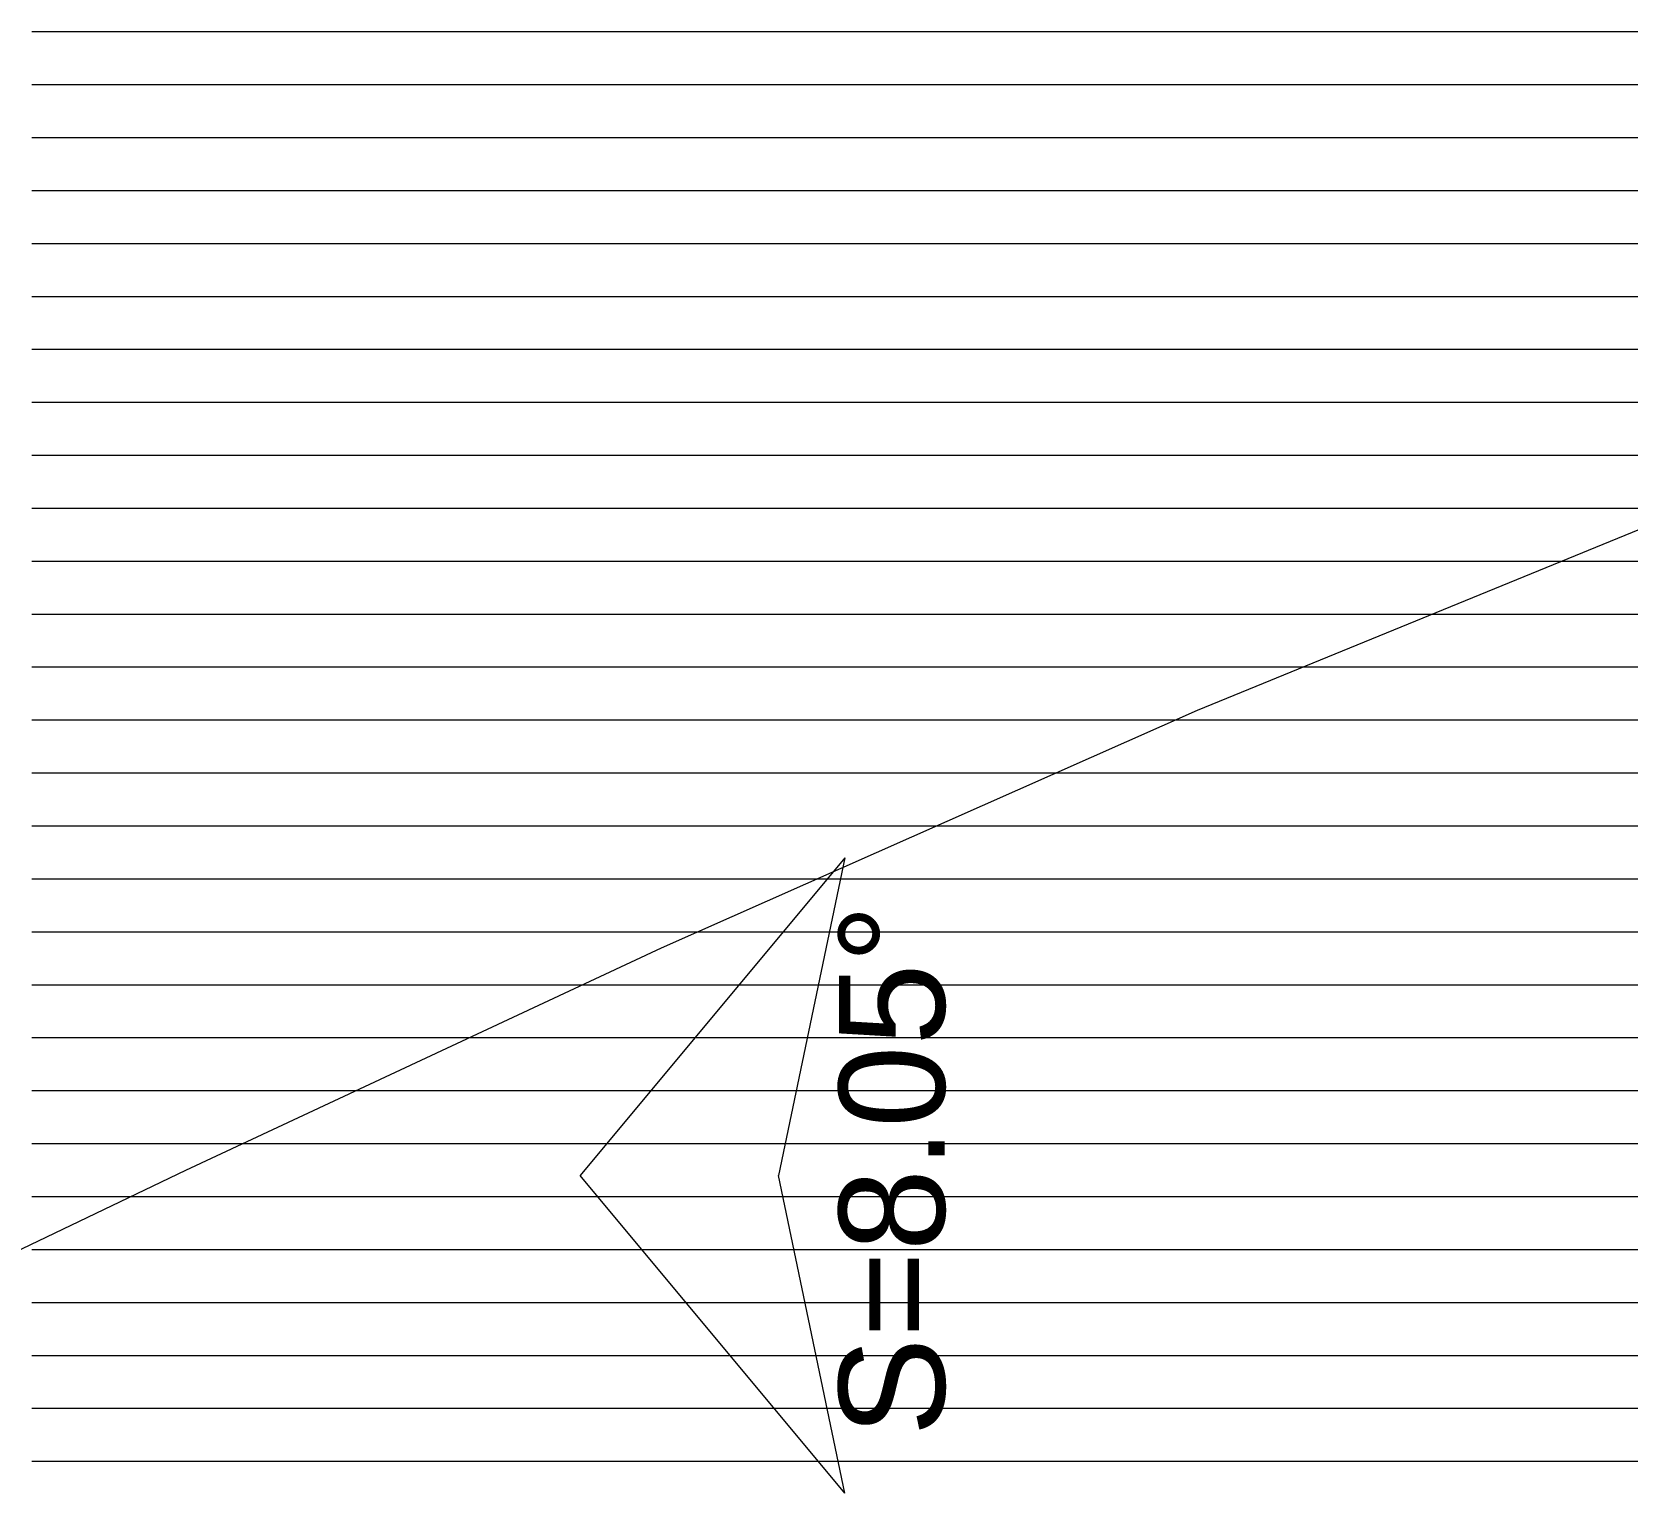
# Model space of a CAD drawing. Header units: metres. Extents: x 48 to 635, y -15 to 39.
# Drawn here: x 59.584 to 62.597, y 11.096 to 13.855 of the extents above; entities that cross this region are included whole.
import ezdxf

# ---------------------------------------------------------------- set-up
doc = ezdxf.new("R2010")
doc.units = ezdxf.units.M
doc.header["$MEASUREMENT"] = 0
doc.layers.add('Interior - Furniture', color=7, linetype='Continuous')
doc.layers.add('Shell - Roof', color=7, linetype='Continuous')
doc.styles.add('GENERATED_STYLE_1', font='')
doc.styles.get('GENERATED_STYLE_1').set_extended_font_data('Arial')

# ---------------------------------------------------------------- blocks, each defined once
blk = doc.blocks.new('*X19')
at = {"layer": 'Shell - Roof', "color": 23, "linetype": 'Continuous', "lineweight": 13, "true_color": 0xbf8080}
for p, q in [((59.8301, 13.8551), (59.5839, 13.8551)), ((59.8301, 13.8551), (59.5839, 13.8551)), ((60.0763, 13.8551), (59.8301, 13.8551)), ((60.0763, 13.8551), (59.8301, 13.8551)), ((60.3225, 13.8551), (60.0763, 13.8551)), ((60.3225, 13.8551), (60.0763, 13.8551)), ((60.5687, 13.8551), (60.3225, 13.8551)), ((60.5687, 13.8551), (60.3225, 13.8551)), ((60.8149, 13.8551), (60.5687, 13.8551)), ((60.8149, 13.8551), (60.5687, 13.8551)), ((61.0611, 13.8551), (60.8149, 13.8551)), ((61.0611, 13.8551), (60.8149, 13.8551)), ((61.3073, 13.8551), (61.0611, 13.8551)), ((61.3073, 13.8551), (61.0611, 13.8551)), ((61.5535, 13.8551), (61.3073, 13.8551)), ((61.5535, 13.8551), (61.3073, 13.8551)), ((61.7997, 13.8551), (61.5535, 13.8551)), ((61.7997, 13.8551), (61.5535, 13.8551)), ((62.0459, 13.8551), (61.7997, 13.8551)), ((62.0459, 13.8551), (61.7997, 13.8551)), ((62.2921, 13.8551), (62.0459, 13.8551)), ((62.2921, 13.8551), (62.0459, 13.8551)), ((62.5382, 13.8551), (62.2921, 13.8551)), ((62.5382, 13.8551), (62.2921, 13.8551)), ((62.7844, 13.8551), (62.5382, 13.8551)), ((62.7844, 13.8551), (62.5382, 13.8551)), ((59.8301, 13.7551), (59.5839, 13.7551)), ((59.8301, 13.7551), (59.5839, 13.7551)), ((60.0763, 13.7551), (59.8301, 13.7551)), ((60.0763, 13.7551), (59.8301, 13.7551)), ((60.3225, 13.7551), (60.0763, 13.7551)), ((60.3225, 13.7551), (60.0763, 13.7551)), ((60.5687, 13.7551), (60.3225, 13.7551)), ((60.5687, 13.7551), (60.3225, 13.7551)), ((60.8149, 13.7551), (60.5687, 13.7551)), ((60.8149, 13.7551), (60.5687, 13.7551)), ((61.0611, 13.7551), (60.8149, 13.7551)), ((61.0611, 13.7551), (60.8149, 13.7551)), ((61.3073, 13.7551), (61.0611, 13.7551)), ((61.3073, 13.7551), (61.0611, 13.7551)), ((61.5535, 13.7551), (61.3073, 13.7551)), ((61.5535, 13.7551), (61.3073, 13.7551)), ((61.7997, 13.7551), (61.5535, 13.7551)), ((61.7997, 13.7551), (61.5535, 13.7551)), ((62.0459, 13.7551), (61.7997, 13.7551)), ((62.0459, 13.7551), (61.7997, 13.7551)), ((62.2921, 13.7551), (62.0459, 13.7551)), ((62.2921, 13.7551), (62.0459, 13.7551)), ((62.5382, 13.7551), (62.2921, 13.7551)), ((62.5382, 13.7551), (62.2921, 13.7551)), ((62.7844, 13.7551), (62.5382, 13.7551)), ((62.7844, 13.7551), (62.5382, 13.7551)), ((59.8301, 13.6551), (59.5839, 13.6551)), ((59.8301, 13.6551), (59.5839, 13.6551)), ((60.0763, 13.6551), (59.8301, 13.6551)), ((60.0763, 13.6551), (59.8301, 13.6551)), ((60.3225, 13.6551), (60.0763, 13.6551)), ((60.3225, 13.6551), (60.0763, 13.6551)), ((60.5687, 13.6551), (60.3225, 13.6551)), ((60.5687, 13.6551), (60.3225, 13.6551)), ((60.8149, 13.6551), (60.5687, 13.6551)), ((60.8149, 13.6551), (60.5687, 13.6551)), ((61.0611, 13.6551), (60.8149, 13.6551)), ((61.0611, 13.6551), (60.8149, 13.6551)), ((61.3073, 13.6551), (61.0611, 13.6551)), ((61.3073, 13.6551), (61.0611, 13.6551)), ((61.5535, 13.6551), (61.3073, 13.6551)), ((61.5535, 13.6551), (61.3073, 13.6551)), ((61.7997, 13.6551), (61.5535, 13.6551)), ((61.7997, 13.6551), (61.5535, 13.6551)), ((62.0459, 13.6551), (61.7997, 13.6551)), ((62.0459, 13.6551), (61.7997, 13.6551)), ((62.2921, 13.6551), (62.0459, 13.6551)), ((62.2921, 13.6551), (62.0459, 13.6551)), ((62.5382, 13.6551), (62.2921, 13.6551)), ((62.5382, 13.6551), (62.2921, 13.6551)), ((62.7844, 13.6551), (62.5382, 13.6551)), ((62.7844, 13.6551), (62.5382, 13.6551)), ((59.8301, 13.5551), (59.5839, 13.5551)), ((59.8301, 13.5551), (59.5839, 13.5551)), ((60.0763, 13.5551), (59.8301, 13.5551)), ((60.0763, 13.5551), (59.8301, 13.5551)), ((60.3225, 13.5551), (60.0763, 13.5551)), ((60.3225, 13.5551), (60.0763, 13.5551)), ((60.5687, 13.5551), (60.3225, 13.5551)), ((60.5687, 13.5551), (60.3225, 13.5551)), ((60.8149, 13.5551), (60.5687, 13.5551)), ((60.8149, 13.5551), (60.5687, 13.5551)), ((61.0611, 13.5551), (60.8149, 13.5551)), ((61.0611, 13.5551), (60.8149, 13.5551)), ((61.3073, 13.5551), (61.0611, 13.5551)), ((61.3073, 13.5551), (61.0611, 13.5551)), ((61.5535, 13.5551), (61.3073, 13.5551)), ((61.5535, 13.5551), (61.3073, 13.5551)), ((61.7997, 13.5551), (61.5535, 13.5551)), ((61.7997, 13.5551), (61.5535, 13.5551)), ((62.0459, 13.5551), (61.7997, 13.5551)), ((62.0459, 13.5551), (61.7997, 13.5551)), ((62.2921, 13.5551), (62.0459, 13.5551)), ((62.2921, 13.5551), (62.0459, 13.5551)), ((62.5382, 13.5551), (62.2921, 13.5551)), ((62.5382, 13.5551), (62.2921, 13.5551)), ((62.7844, 13.5551), (62.5382, 13.5551)), ((62.7844, 13.5551), (62.5382, 13.5551)), ((59.8301, 13.4551), (59.5839, 13.4551)), ((59.8301, 13.4551), (59.5839, 13.4551)), ((60.0763, 13.4551), (59.8301, 13.4551)), ((60.0763, 13.4551), (59.8301, 13.4551)), ((60.3225, 13.4551), (60.0763, 13.4551)), ((60.3225, 13.4551), (60.0763, 13.4551)), ((60.5687, 13.4551), (60.3225, 13.4551)), ((60.5687, 13.4551), (60.3225, 13.4551)), ((60.8149, 13.4551), (60.5687, 13.4551)), ((60.8149, 13.4551), (60.5687, 13.4551)), ((61.0611, 13.4551), (60.8149, 13.4551)), ((61.0611, 13.4551), (60.8149, 13.4551)), ((61.3073, 13.4551), (61.0611, 13.4551)), ((61.3073, 13.4551), (61.0611, 13.4551)), ((61.5535, 13.4551), (61.3073, 13.4551)), ((61.5535, 13.4551), (61.3073, 13.4551)), ((61.7997, 13.4551), (61.5535, 13.4551)), ((61.7997, 13.4551), (61.5535, 13.4551)), ((62.0459, 13.4551), (61.7997, 13.4551)), ((62.0459, 13.4551), (61.7997, 13.4551)), ((62.2921, 13.4551), (62.0459, 13.4551)), ((62.2921, 13.4551), (62.0459, 13.4551)), ((62.5382, 13.4551), (62.2921, 13.4551)), ((62.5382, 13.4551), (62.2921, 13.4551)), ((62.7844, 13.4551), (62.5382, 13.4551)), ((62.7844, 13.4551), (62.5382, 13.4551)), ((59.8301, 13.3551), (59.5839, 13.3551)), ((59.8301, 13.3551), (59.5839, 13.3551)), ((60.0763, 13.3551), (59.8301, 13.3551)), ((60.0763, 13.3551), (59.8301, 13.3551)), ((60.3225, 13.3551), (60.0763, 13.3551)), ((60.3225, 13.3551), (60.0763, 13.3551)), ((60.5687, 13.3551), (60.3225, 13.3551)), ((60.5687, 13.3551), (60.3225, 13.3551)), ((60.8149, 13.3551), (60.5687, 13.3551)), ((60.8149, 13.3551), (60.5687, 13.3551)), ((61.0611, 13.3551), (60.8149, 13.3551)), ((61.0611, 13.3551), (60.8149, 13.3551)), ((61.3073, 13.3551), (61.0611, 13.3551)), ((61.3073, 13.3551), (61.0611, 13.3551)), ((61.5535, 13.3551), (61.3073, 13.3551)), ((61.5535, 13.3551), (61.3073, 13.3551)), ((61.7997, 13.3551), (61.5535, 13.3551)), ((61.7997, 13.3551), (61.5535, 13.3551)), ((62.0459, 13.3551), (61.7997, 13.3551)), ((62.0459, 13.3551), (61.7997, 13.3551)), ((62.2921, 13.3551), (62.0459, 13.3551)), ((62.2921, 13.3551), (62.0459, 13.3551)), ((62.5382, 13.3551), (62.2921, 13.3551)), ((62.5382, 13.3551), (62.2921, 13.3551)), ((62.7844, 13.3551), (62.5382, 13.3551)), ((62.7844, 13.3551), (62.5382, 13.3551)), ((59.8301, 13.2551), (59.5839, 13.2551)), ((59.8301, 13.2551), (59.5839, 13.2551)), ((60.0763, 13.2551), (59.8301, 13.2551)), ((60.0763, 13.2551), (59.8301, 13.2551)), ((60.3225, 13.2551), (60.0763, 13.2551)), ((60.3225, 13.2551), (60.0763, 13.2551)), ((60.5687, 13.2551), (60.3225, 13.2551)), ((60.5687, 13.2551), (60.3225, 13.2551)), ((60.8149, 13.2551), (60.5687, 13.2551)), ((60.8149, 13.2551), (60.5687, 13.2551)), ((61.0611, 13.2551), (60.8149, 13.2551)), ((61.0611, 13.2551), (60.8149, 13.2551)), ((61.3073, 13.2551), (61.0611, 13.2551)), ((61.3073, 13.2551), (61.0611, 13.2551)), ((61.5535, 13.2551), (61.3073, 13.2551)), ((61.5535, 13.2551), (61.3073, 13.2551)), ((61.7997, 13.2551), (61.5535, 13.2551)), ((61.7997, 13.2551), (61.5535, 13.2551)), ((62.0459, 13.2551), (61.7997, 13.2551)), ((62.0459, 13.2551), (61.7997, 13.2551)), ((62.2921, 13.2551), (62.0459, 13.2551)), ((62.2921, 13.2551), (62.0459, 13.2551)), ((62.5382, 13.2551), (62.2921, 13.2551)), ((62.5382, 13.2551), (62.2921, 13.2551)), ((62.7844, 13.2551), (62.5382, 13.2551)), ((62.7844, 13.2551), (62.5382, 13.2551)), ((59.8301, 13.1551), (59.5839, 13.1551)), ((59.8301, 13.1551), (59.5839, 13.1551)), ((60.0763, 13.1551), (59.8301, 13.1551)), ((60.0763, 13.1551), (59.8301, 13.1551)), ((60.3225, 13.1551), (60.0763, 13.1551)), ((60.3225, 13.1551), (60.0763, 13.1551)), ((60.5687, 13.1551), (60.3225, 13.1551)), ((60.5687, 13.1551), (60.3225, 13.1551)), ((60.8149, 13.1551), (60.5687, 13.1551)), ((60.8149, 13.1551), (60.5687, 13.1551)), ((61.0611, 13.1551), (60.8149, 13.1551)), ((61.0611, 13.1551), (60.8149, 13.1551)), ((61.3073, 13.1551), (61.0611, 13.1551)), ((61.3073, 13.1551), (61.0611, 13.1551)), ((61.5535, 13.1551), (61.3073, 13.1551)), ((61.5535, 13.1551), (61.3073, 13.1551)), ((61.7997, 13.1551), (61.5535, 13.1551)), ((61.7997, 13.1551), (61.5535, 13.1551)), ((62.0459, 13.1551), (61.7997, 13.1551)), ((62.0459, 13.1551), (61.7997, 13.1551)), ((62.2921, 13.1551), (62.0459, 13.1551)), ((62.2921, 13.1551), (62.0459, 13.1551)), ((62.5382, 13.1551), (62.2921, 13.1551)), ((62.5382, 13.1551), (62.2921, 13.1551)), ((62.7844, 13.1551), (62.5382, 13.1551)), ((62.7844, 13.1551), (62.5382, 13.1551)), ((59.8301, 13.0551), (59.5839, 13.0551)), ((59.8301, 13.0551), (59.5839, 13.0551)), ((60.0763, 13.0551), (59.8301, 13.0551)), ((60.0763, 13.0551), (59.8301, 13.0551)), ((60.3225, 13.0551), (60.0763, 13.0551)), ((60.3225, 13.0551), (60.0763, 13.0551)), ((60.5687, 13.0551), (60.3225, 13.0551)), ((60.5687, 13.0551), (60.3225, 13.0551)), ((60.8149, 13.0551), (60.5687, 13.0551)), ((60.8149, 13.0551), (60.5687, 13.0551)), ((61.0611, 13.0551), (60.8149, 13.0551)), ((61.0611, 13.0551), (60.8149, 13.0551)), ((61.3073, 13.0551), (61.0611, 13.0551)), ((61.3073, 13.0551), (61.0611, 13.0551)), ((61.5535, 13.0551), (61.3073, 13.0551)), ((61.5535, 13.0551), (61.3073, 13.0551)), ((61.7997, 13.0551), (61.5535, 13.0551)), ((61.7997, 13.0551), (61.5535, 13.0551)), ((62.0459, 13.0551), (61.7997, 13.0551)), ((62.0459, 13.0551), (61.7997, 13.0551)), ((62.2921, 13.0551), (62.0459, 13.0551)), ((62.2921, 13.0551), (62.0459, 13.0551)), ((62.5382, 13.0551), (62.2921, 13.0551)), ((62.5382, 13.0551), (62.2921, 13.0551)), ((62.7844, 13.0551), (62.5382, 13.0551)), ((62.7844, 13.0551), (62.5382, 13.0551)), ((59.8301, 12.9551), (59.5839, 12.9551)), ((59.8301, 12.9551), (59.5839, 12.9551)), ((60.0763, 12.9551), (59.8301, 12.9551)), ((60.0763, 12.9551), (59.8301, 12.9551)), ((60.3225, 12.9551), (60.0763, 12.9551)), ((60.3225, 12.9551), (60.0763, 12.9551)), ((60.5687, 12.9551), (60.3225, 12.9551)), ((60.5687, 12.9551), (60.3225, 12.9551)), ((60.8149, 12.9551), (60.5687, 12.9551)), ((60.8149, 12.9551), (60.5687, 12.9551)), ((61.0611, 12.9551), (60.8149, 12.9551)), ((61.0611, 12.9551), (60.8149, 12.9551)), ((61.3073, 12.9551), (61.0611, 12.9551)), ((61.3073, 12.9551), (61.0611, 12.9551)), ((61.5535, 12.9551), (61.3073, 12.9551)), ((61.5535, 12.9551), (61.3073, 12.9551)), ((61.7997, 12.9551), (61.5535, 12.9551)), ((61.7997, 12.9551), (61.5535, 12.9551)), ((62.0459, 12.9551), (61.7997, 12.9551)), ((62.0459, 12.9551), (61.7997, 12.9551)), ((62.2921, 12.9551), (62.0459, 12.9551)), ((62.2921, 12.9551), (62.0459, 12.9551)), ((62.5382, 12.9551), (62.2921, 12.9551)), ((62.5382, 12.9551), (62.2921, 12.9551)), ((62.7844, 12.9551), (62.5382, 12.9551)), ((62.7844, 12.9551), (62.5382, 12.9551)), ((59.8301, 12.8551), (59.5839, 12.8551)), ((59.8301, 12.8551), (59.5839, 12.8551)), ((60.0763, 12.8551), (59.8301, 12.8551)), ((60.0763, 12.8551), (59.8301, 12.8551)), ((60.3225, 12.8551), (60.0763, 12.8551)), ((60.3225, 12.8551), (60.0763, 12.8551)), ((60.5687, 12.8551), (60.3225, 12.8551)), ((60.5687, 12.8551), (60.3225, 12.8551)), ((60.8149, 12.8551), (60.5687, 12.8551)), ((60.8149, 12.8551), (60.5687, 12.8551)), ((61.0611, 12.8551), (60.8149, 12.8551)), ((61.0611, 12.8551), (60.8149, 12.8551)), ((61.3073, 12.8551), (61.0611, 12.8551)), ((61.3073, 12.8551), (61.0611, 12.8551)), ((61.5535, 12.8551), (61.3073, 12.8551)), ((61.5535, 12.8551), (61.3073, 12.8551)), ((61.7997, 12.8551), (61.5535, 12.8551)), ((61.7997, 12.8551), (61.5535, 12.8551)), ((62.0459, 12.8551), (61.7997, 12.8551)), ((62.0459, 12.8551), (61.7997, 12.8551)), ((62.2921, 12.8551), (62.0459, 12.8551)), ((62.2921, 12.8551), (62.0459, 12.8551)), ((62.5382, 12.8551), (62.2921, 12.8551)), ((62.5382, 12.8551), (62.2921, 12.8551)), ((62.7844, 12.8551), (62.5382, 12.8551)), ((62.7844, 12.8551), (62.5382, 12.8551)), ((59.8301, 12.7551), (59.5839, 12.7551)), ((59.8301, 12.7551), (59.5839, 12.7551)), ((60.0763, 12.7551), (59.8301, 12.7551)), ((60.0763, 12.7551), (59.8301, 12.7551)), ((60.3225, 12.7551), (60.0763, 12.7551)), ((60.3225, 12.7551), (60.0763, 12.7551)), ((60.5687, 12.7551), (60.3225, 12.7551)), ((60.5687, 12.7551), (60.3225, 12.7551)), ((60.8149, 12.7551), (60.5687, 12.7551)), ((60.8149, 12.7551), (60.5687, 12.7551)), ((61.0611, 12.7551), (60.8149, 12.7551)), ((61.0611, 12.7551), (60.8149, 12.7551)), ((61.3073, 12.7551), (61.0611, 12.7551)), ((61.3073, 12.7551), (61.0611, 12.7551)), ((61.5535, 12.7551), (61.3073, 12.7551)), ((61.5535, 12.7551), (61.3073, 12.7551)), ((61.7997, 12.7551), (61.5535, 12.7551)), ((61.7997, 12.7551), (61.5535, 12.7551)), ((62.0459, 12.7551), (61.7997, 12.7551)), ((62.0459, 12.7551), (61.7997, 12.7551)), ((62.2921, 12.7551), (62.0459, 12.7551)), ((62.2921, 12.7551), (62.0459, 12.7551)), ((62.5382, 12.7551), (62.2921, 12.7551)), ((62.5382, 12.7551), (62.2921, 12.7551)), ((62.7844, 12.7551), (62.5382, 12.7551)), ((62.7844, 12.7551), (62.5382, 12.7551)), ((59.8301, 12.6551), (59.5839, 12.6551)), ((59.8301, 12.6551), (59.5839, 12.6551)), ((60.0763, 12.6551), (59.8301, 12.6551)), ((60.0763, 12.6551), (59.8301, 12.6551)), ((60.3225, 12.6551), (60.0763, 12.6551)), ((60.3225, 12.6551), (60.0763, 12.6551)), ((60.5687, 12.6551), (60.3225, 12.6551)), ((60.5687, 12.6551), (60.3225, 12.6551)), ((60.8149, 12.6551), (60.5687, 12.6551)), ((60.8149, 12.6551), (60.5687, 12.6551)), ((61.0611, 12.6551), (60.8149, 12.6551)), ((61.0611, 12.6551), (60.8149, 12.6551)), ((61.3073, 12.6551), (61.0611, 12.6551)), ((61.3073, 12.6551), (61.0611, 12.6551)), ((61.5535, 12.6551), (61.3073, 12.6551)), ((61.5535, 12.6551), (61.3073, 12.6551)), ((61.7997, 12.6551), (61.5535, 12.6551)), ((61.7997, 12.6551), (61.5535, 12.6551)), ((62.0459, 12.6551), (61.7997, 12.6551)), ((62.0459, 12.6551), (61.7997, 12.6551)), ((62.2921, 12.6551), (62.0459, 12.6551)), ((62.2921, 12.6551), (62.0459, 12.6551)), ((62.5382, 12.6551), (62.2921, 12.6551)), ((62.5382, 12.6551), (62.2921, 12.6551)), ((62.7844, 12.6551), (62.5382, 12.6551)), ((62.7844, 12.6551), (62.5382, 12.6551)), ((59.8301, 12.5551), (59.5839, 12.5551)), ((59.8301, 12.5551), (59.5839, 12.5551)), ((60.0763, 12.5551), (59.8301, 12.5551)), ((60.0763, 12.5551), (59.8301, 12.5551)), ((60.3225, 12.5551), (60.0763, 12.5551)), ((60.3225, 12.5551), (60.0763, 12.5551)), ((60.5687, 12.5551), (60.3225, 12.5551)), ((60.5687, 12.5551), (60.3225, 12.5551)), ((60.8149, 12.5551), (60.5687, 12.5551)), ((60.8149, 12.5551), (60.5687, 12.5551)), ((61.0611, 12.5551), (60.8149, 12.5551)), ((61.0611, 12.5551), (60.8149, 12.5551)), ((61.3073, 12.5551), (61.0611, 12.5551)), ((61.3073, 12.5551), (61.0611, 12.5551)), ((61.5535, 12.5551), (61.3073, 12.5551)), ((61.5535, 12.5551), (61.3073, 12.5551)), ((61.7997, 12.5551), (61.5535, 12.5551)), ((61.7997, 12.5551), (61.5535, 12.5551)), ((62.0459, 12.5551), (61.7997, 12.5551)), ((62.0459, 12.5551), (61.7997, 12.5551)), ((62.2921, 12.5551), (62.0459, 12.5551)), ((62.2921, 12.5551), (62.0459, 12.5551)), ((62.5382, 12.5551), (62.2921, 12.5551)), ((62.5382, 12.5551), (62.2921, 12.5551)), ((62.7844, 12.5551), (62.5382, 12.5551)), ((62.7844, 12.5551), (62.5382, 12.5551)), ((59.8301, 12.4551), (59.5839, 12.4551)), ((59.8301, 12.4551), (59.5839, 12.4551)), ((60.0763, 12.4551), (59.8301, 12.4551)), ((60.0763, 12.4551), (59.8301, 12.4551)), ((60.3225, 12.4551), (60.0763, 12.4551)), ((60.3225, 12.4551), (60.0763, 12.4551)), ((60.5687, 12.4551), (60.3225, 12.4551)), ((60.5687, 12.4551), (60.3225, 12.4551)), ((60.8149, 12.4551), (60.5687, 12.4551)), ((60.8149, 12.4551), (60.5687, 12.4551)), ((61.0611, 12.4551), (60.8149, 12.4551)), ((61.0611, 12.4551), (60.8149, 12.4551)), ((61.3073, 12.4551), (61.0611, 12.4551)), ((61.3073, 12.4551), (61.0611, 12.4551)), ((61.5535, 12.4551), (61.3073, 12.4551)), ((61.5535, 12.4551), (61.3073, 12.4551)), ((61.7997, 12.4551), (61.5535, 12.4551)), ((61.7997, 12.4551), (61.5535, 12.4551)), ((62.0459, 12.4551), (61.7997, 12.4551)), ((62.0459, 12.4551), (61.7997, 12.4551)), ((62.2921, 12.4551), (62.0459, 12.4551)), ((62.2921, 12.4551), (62.0459, 12.4551)), ((62.5382, 12.4551), (62.2921, 12.4551)), ((62.5382, 12.4551), (62.2921, 12.4551)), ((62.7844, 12.4551), (62.5382, 12.4551)), ((62.7844, 12.4551), (62.5382, 12.4551)), ((59.8301, 12.3551), (59.5839, 12.3551)), ((59.8301, 12.3551), (59.5839, 12.3551)), ((60.0763, 12.3551), (59.8301, 12.3551)), ((60.0763, 12.3551), (59.8301, 12.3551)), ((60.3225, 12.3551), (60.0763, 12.3551)), ((60.3225, 12.3551), (60.0763, 12.3551)), ((60.5687, 12.3551), (60.3225, 12.3551)), ((60.5687, 12.3551), (60.3225, 12.3551)), ((60.8149, 12.3551), (60.5687, 12.3551)), ((60.8149, 12.3551), (60.5687, 12.3551)), ((61.0611, 12.3551), (60.8149, 12.3551)), ((61.0611, 12.3551), (60.8149, 12.3551)), ((61.3073, 12.3551), (61.0611, 12.3551)), ((61.3073, 12.3551), (61.0611, 12.3551)), ((61.5535, 12.3551), (61.3073, 12.3551)), ((61.5535, 12.3551), (61.3073, 12.3551)), ((61.7997, 12.3551), (61.5535, 12.3551)), ((61.7997, 12.3551), (61.5535, 12.3551)), ((62.0459, 12.3551), (61.7997, 12.3551)), ((62.0459, 12.3551), (61.7997, 12.3551)), ((62.2921, 12.3551), (62.0459, 12.3551)), ((62.2921, 12.3551), (62.0459, 12.3551)), ((62.5382, 12.3551), (62.2921, 12.3551)), ((62.5382, 12.3551), (62.2921, 12.3551)), ((62.7844, 12.3551), (62.5382, 12.3551)), ((62.7844, 12.3551), (62.5382, 12.3551)), ((59.8301, 12.2551), (59.5839, 12.2551)), ((59.8301, 12.2551), (59.5839, 12.2551)), ((60.0763, 12.2551), (59.8301, 12.2551)), ((60.0763, 12.2551), (59.8301, 12.2551)), ((60.3225, 12.2551), (60.0763, 12.2551)), ((60.3225, 12.2551), (60.0763, 12.2551)), ((60.5687, 12.2551), (60.3225, 12.2551)), ((60.5687, 12.2551), (60.3225, 12.2551)), ((60.8149, 12.2551), (60.5687, 12.2551)), ((60.8149, 12.2551), (60.5687, 12.2551)), ((61.0611, 12.2551), (60.8149, 12.2551)), ((61.0611, 12.2551), (60.8149, 12.2551)), ((61.3073, 12.2551), (61.0611, 12.2551)), ((61.3073, 12.2551), (61.0611, 12.2551)), ((61.5535, 12.2551), (61.3073, 12.2551)), ((61.5535, 12.2551), (61.3073, 12.2551)), ((61.7997, 12.2551), (61.5535, 12.2551)), ((61.7997, 12.2551), (61.5535, 12.2551)), ((62.0459, 12.2551), (61.7997, 12.2551)), ((62.0459, 12.2551), (61.7997, 12.2551)), ((62.2921, 12.2551), (62.0459, 12.2551)), ((62.2921, 12.2551), (62.0459, 12.2551)), ((62.5382, 12.2551), (62.2921, 12.2551)), ((62.5382, 12.2551), (62.2921, 12.2551)), ((62.7844, 12.2551), (62.5382, 12.2551)), ((62.7844, 12.2551), (62.5382, 12.2551)), ((59.8301, 12.1551), (59.5839, 12.1551)), ((59.8301, 12.1551), (59.5839, 12.1551)), ((60.0763, 12.1551), (59.8301, 12.1551)), ((60.0763, 12.1551), (59.8301, 12.1551)), ((60.3225, 12.1551), (60.0763, 12.1551)), ((60.3225, 12.1551), (60.0763, 12.1551)), ((60.5687, 12.1551), (60.3225, 12.1551)), ((60.5687, 12.1551), (60.3225, 12.1551)), ((60.8149, 12.1551), (60.5687, 12.1551)), ((60.8149, 12.1551), (60.5687, 12.1551)), ((61.0611, 12.1551), (60.8149, 12.1551)), ((61.0611, 12.1551), (60.8149, 12.1551)), ((61.3073, 12.1551), (61.0611, 12.1551)), ((61.3073, 12.1551), (61.0611, 12.1551)), ((61.5535, 12.1551), (61.3073, 12.1551)), ((61.5535, 12.1551), (61.3073, 12.1551)), ((61.7997, 12.1551), (61.5535, 12.1551)), ((61.7997, 12.1551), (61.5535, 12.1551)), ((62.0459, 12.1551), (61.7997, 12.1551)), ((62.0459, 12.1551), (61.7997, 12.1551)), ((62.2921, 12.1551), (62.0459, 12.1551)), ((62.2921, 12.1551), (62.0459, 12.1551)), ((62.5382, 12.1551), (62.2921, 12.1551)), ((62.5382, 12.1551), (62.2921, 12.1551)), ((62.7844, 12.1551), (62.5382, 12.1551)), ((62.7844, 12.1551), (62.5382, 12.1551)), ((59.8301, 12.0551), (59.5839, 12.0551)), ((59.8301, 12.0551), (59.5839, 12.0551)), ((60.0763, 12.0551), (59.8301, 12.0551)), ((60.0763, 12.0551), (59.8301, 12.0551)), ((60.3225, 12.0551), (60.0763, 12.0551)), ((60.3225, 12.0551), (60.0763, 12.0551)), ((60.5687, 12.0551), (60.3225, 12.0551)), ((60.5687, 12.0551), (60.3225, 12.0551)), ((60.8149, 12.0551), (60.5687, 12.0551)), ((60.8149, 12.0551), (60.5687, 12.0551)), ((61.0611, 12.0551), (60.8149, 12.0551)), ((61.0611, 12.0551), (60.8149, 12.0551)), ((61.3073, 12.0551), (61.0611, 12.0551)), ((61.3073, 12.0551), (61.0611, 12.0551)), ((61.5535, 12.0551), (61.3073, 12.0551)), ((61.5535, 12.0551), (61.3073, 12.0551)), ((61.7997, 12.0551), (61.5535, 12.0551)), ((61.7997, 12.0551), (61.5535, 12.0551)), ((62.0459, 12.0551), (61.7997, 12.0551)), ((62.0459, 12.0551), (61.7997, 12.0551)), ((62.2921, 12.0551), (62.0459, 12.0551)), ((62.2921, 12.0551), (62.0459, 12.0551)), ((62.5382, 12.0551), (62.2921, 12.0551)), ((62.5382, 12.0551), (62.2921, 12.0551)), ((62.7844, 12.0551), (62.5382, 12.0551)), ((62.7844, 12.0551), (62.5382, 12.0551)), ((59.8301, 11.9551), (59.5839, 11.9551)), ((59.8301, 11.9551), (59.5839, 11.9551)), ((60.0763, 11.9551), (59.8301, 11.9551)), ((60.0763, 11.9551), (59.8301, 11.9551)), ((60.3225, 11.9551), (60.0763, 11.9551)), ((60.3225, 11.9551), (60.0763, 11.9551)), ((60.5687, 11.9551), (60.3225, 11.9551)), ((60.5687, 11.9551), (60.3225, 11.9551)), ((60.8149, 11.9551), (60.5687, 11.9551)), ((60.8149, 11.9551), (60.5687, 11.9551)), ((61.0611, 11.9551), (60.8149, 11.9551)), ((61.0611, 11.9551), (60.8149, 11.9551)), ((61.3073, 11.9551), (61.0611, 11.9551)), ((61.3073, 11.9551), (61.0611, 11.9551)), ((61.5535, 11.9551), (61.3073, 11.9551)), ((61.5535, 11.9551), (61.3073, 11.9551)), ((61.7997, 11.9551), (61.5535, 11.9551)), ((61.7997, 11.9551), (61.5535, 11.9551)), ((62.0459, 11.9551), (61.7997, 11.9551)), ((62.0459, 11.9551), (61.7997, 11.9551)), ((62.2921, 11.9551), (62.0459, 11.9551)), ((62.2921, 11.9551), (62.0459, 11.9551)), ((62.5382, 11.9551), (62.2921, 11.9551)), ((62.5382, 11.9551), (62.2921, 11.9551)), ((62.7844, 11.9551), (62.5382, 11.9551)), ((62.7844, 11.9551), (62.5382, 11.9551)), ((59.8301, 11.8551), (59.5839, 11.8551)), ((59.8301, 11.8551), (59.5839, 11.8551)), ((60.0763, 11.8551), (59.8301, 11.8551)), ((60.0763, 11.8551), (59.8301, 11.8551)), ((60.3225, 11.8551), (60.0763, 11.8551)), ((60.3225, 11.8551), (60.0763, 11.8551)), ((60.5687, 11.8551), (60.3225, 11.8551)), ((60.5687, 11.8551), (60.3225, 11.8551)), ((60.8149, 11.8551), (60.5687, 11.8551)), ((60.8149, 11.8551), (60.5687, 11.8551)), ((61.0611, 11.8551), (60.8149, 11.8551)), ((61.0611, 11.8551), (60.8149, 11.8551)), ((61.3073, 11.8551), (61.0611, 11.8551)), ((61.3073, 11.8551), (61.0611, 11.8551)), ((61.5535, 11.8551), (61.3073, 11.8551)), ((61.5535, 11.8551), (61.3073, 11.8551)), ((61.7997, 11.8551), (61.5535, 11.8551)), ((61.7997, 11.8551), (61.5535, 11.8551)), ((62.0459, 11.8551), (61.7997, 11.8551)), ((62.0459, 11.8551), (61.7997, 11.8551)), ((62.2921, 11.8551), (62.0459, 11.8551)), ((62.2921, 11.8551), (62.0459, 11.8551)), ((62.5382, 11.8551), (62.2921, 11.8551)), ((62.5382, 11.8551), (62.2921, 11.8551)), ((62.7844, 11.8551), (62.5382, 11.8551)), ((62.7844, 11.8551), (62.5382, 11.8551)), ((59.8301, 11.7551), (59.5839, 11.7551)), ((59.8301, 11.7551), (59.5839, 11.7551)), ((60.0763, 11.7551), (59.8301, 11.7551)), ((60.0763, 11.7551), (59.8301, 11.7551)), ((60.3225, 11.7551), (60.0763, 11.7551)), ((60.3225, 11.7551), (60.0763, 11.7551)), ((60.5687, 11.7551), (60.3225, 11.7551)), ((60.5687, 11.7551), (60.3225, 11.7551)), ((60.8149, 11.7551), (60.5687, 11.7551)), ((60.8149, 11.7551), (60.5687, 11.7551)), ((61.0611, 11.7551), (60.8149, 11.7551)), ((61.0611, 11.7551), (60.8149, 11.7551)), ((61.3073, 11.7551), (61.0611, 11.7551)), ((61.3073, 11.7551), (61.0611, 11.7551)), ((61.5535, 11.7551), (61.3073, 11.7551)), ((61.5535, 11.7551), (61.3073, 11.7551)), ((61.7997, 11.7551), (61.5535, 11.7551)), ((61.7997, 11.7551), (61.5535, 11.7551)), ((62.0459, 11.7551), (61.7997, 11.7551)), ((62.0459, 11.7551), (61.7997, 11.7551)), ((62.2921, 11.7551), (62.0459, 11.7551)), ((62.2921, 11.7551), (62.0459, 11.7551)), ((62.5382, 11.7551), (62.2921, 11.7551)), ((62.5382, 11.7551), (62.2921, 11.7551)), ((62.7844, 11.7551), (62.5382, 11.7551)), ((62.7844, 11.7551), (62.5382, 11.7551)), ((59.8301, 11.6551), (59.5839, 11.6551)), ((59.8301, 11.6551), (59.5839, 11.6551)), ((60.0763, 11.6551), (59.8301, 11.6551)), ((60.0763, 11.6551), (59.8301, 11.6551)), ((60.3225, 11.6551), (60.0763, 11.6551)), ((60.3225, 11.6551), (60.0763, 11.6551)), ((60.5687, 11.6551), (60.3225, 11.6551)), ((60.5687, 11.6551), (60.3225, 11.6551)), ((60.8149, 11.6551), (60.5687, 11.6551)), ((60.8149, 11.6551), (60.5687, 11.6551)), ((61.0611, 11.6551), (60.8149, 11.6551)), ((61.0611, 11.6551), (60.8149, 11.6551)), ((61.3073, 11.6551), (61.0611, 11.6551)), ((61.3073, 11.6551), (61.0611, 11.6551)), ((61.5535, 11.6551), (61.3073, 11.6551)), ((61.5535, 11.6551), (61.3073, 11.6551)), ((61.7997, 11.6551), (61.5535, 11.6551)), ((61.7997, 11.6551), (61.5535, 11.6551)), ((62.0459, 11.6551), (61.7997, 11.6551)), ((62.0459, 11.6551), (61.7997, 11.6551)), ((62.2921, 11.6551), (62.0459, 11.6551)), ((62.2921, 11.6551), (62.0459, 11.6551)), ((62.5382, 11.6551), (62.2921, 11.6551)), ((62.5382, 11.6551), (62.2921, 11.6551)), ((62.7844, 11.6551), (62.5382, 11.6551)), ((62.7844, 11.6551), (62.5382, 11.6551)), ((59.8301, 11.5551), (59.5839, 11.5551)), ((59.8301, 11.5551), (59.5839, 11.5551)), ((60.0763, 11.5551), (59.8301, 11.5551)), ((60.0763, 11.5551), (59.8301, 11.5551)), ((60.3225, 11.5551), (60.0763, 11.5551)), ((60.3225, 11.5551), (60.0763, 11.5551)), ((60.5687, 11.5551), (60.3225, 11.5551)), ((60.5687, 11.5551), (60.3225, 11.5551)), ((60.8149, 11.5551), (60.5687, 11.5551)), ((60.8149, 11.5551), (60.5687, 11.5551)), ((61.0611, 11.5551), (60.8149, 11.5551)), ((61.0611, 11.5551), (60.8149, 11.5551)), ((61.3073, 11.5551), (61.0611, 11.5551)), ((61.3073, 11.5551), (61.0611, 11.5551)), ((61.5535, 11.5551), (61.3073, 11.5551)), ((61.5535, 11.5551), (61.3073, 11.5551)), ((61.7997, 11.5551), (61.5535, 11.5551)), ((61.7997, 11.5551), (61.5535, 11.5551)), ((62.0459, 11.5551), (61.7997, 11.5551)), ((62.0459, 11.5551), (61.7997, 11.5551)), ((62.2921, 11.5551), (62.0459, 11.5551)), ((62.2921, 11.5551), (62.0459, 11.5551)), ((62.5382, 11.5551), (62.2921, 11.5551)), ((62.5382, 11.5551), (62.2921, 11.5551)), ((62.7844, 11.5551), (62.5382, 11.5551)), ((62.7844, 11.5551), (62.5382, 11.5551)), ((59.8301, 11.4551), (59.5839, 11.4551)), ((59.8301, 11.4551), (59.5839, 11.4551)), ((60.0763, 11.4551), (59.8301, 11.4551)), ((60.0763, 11.4551), (59.8301, 11.4551)), ((60.3225, 11.4551), (60.0763, 11.4551)), ((60.3225, 11.4551), (60.0763, 11.4551)), ((60.5687, 11.4551), (60.3225, 11.4551)), ((60.5687, 11.4551), (60.3225, 11.4551)), ((60.8149, 11.4551), (60.5687, 11.4551)), ((60.8149, 11.4551), (60.5687, 11.4551)), ((61.0611, 11.4551), (60.8149, 11.4551)), ((61.0611, 11.4551), (60.8149, 11.4551)), ((61.3073, 11.4551), (61.0611, 11.4551)), ((61.3073, 11.4551), (61.0611, 11.4551)), ((61.5535, 11.4551), (61.3073, 11.4551)), ((61.5535, 11.4551), (61.3073, 11.4551)), ((61.7997, 11.4551), (61.5535, 11.4551)), ((61.7997, 11.4551), (61.5535, 11.4551)), ((62.0459, 11.4551), (61.7997, 11.4551)), ((62.0459, 11.4551), (61.7997, 11.4551)), ((62.2921, 11.4551), (62.0459, 11.4551)), ((62.2921, 11.4551), (62.0459, 11.4551)), ((62.5382, 11.4551), (62.2921, 11.4551)), ((62.5382, 11.4551), (62.2921, 11.4551)), ((62.7844, 11.4551), (62.5382, 11.4551)), ((62.7844, 11.4551), (62.5382, 11.4551)), ((59.8301, 11.3551), (59.5839, 11.3551)), ((59.8301, 11.3551), (59.5839, 11.3551)), ((60.0763, 11.3551), (59.8301, 11.3551)), ((60.0763, 11.3551), (59.8301, 11.3551)), ((60.3225, 11.3551), (60.0763, 11.3551)), ((60.3225, 11.3551), (60.0763, 11.3551)), ((60.5687, 11.3551), (60.3225, 11.3551)), ((60.5687, 11.3551), (60.3225, 11.3551)), ((60.8149, 11.3551), (60.5687, 11.3551)), ((60.8149, 11.3551), (60.5687, 11.3551)), ((61.0611, 11.3551), (60.8149, 11.3551)), ((61.0611, 11.3551), (60.8149, 11.3551)), ((61.3073, 11.3551), (61.0611, 11.3551)), ((61.3073, 11.3551), (61.0611, 11.3551)), ((61.5535, 11.3551), (61.3073, 11.3551)), ((61.5535, 11.3551), (61.3073, 11.3551)), ((61.7997, 11.3551), (61.5535, 11.3551)), ((61.7997, 11.3551), (61.5535, 11.3551)), ((62.0459, 11.3551), (61.7997, 11.3551)), ((62.0459, 11.3551), (61.7997, 11.3551)), ((62.2921, 11.3551), (62.0459, 11.3551)), ((62.2921, 11.3551), (62.0459, 11.3551)), ((62.5382, 11.3551), (62.2921, 11.3551)), ((62.5382, 11.3551), (62.2921, 11.3551)), ((62.7844, 11.3551), (62.5382, 11.3551)), ((62.7844, 11.3551), (62.5382, 11.3551)), ((59.8301, 11.2551), (59.5839, 11.2551)), ((59.8301, 11.2551), (59.5839, 11.2551)), ((60.0763, 11.2551), (59.8301, 11.2551)), ((60.0763, 11.2551), (59.8301, 11.2551)), ((60.3225, 11.2551), (60.0763, 11.2551)), ((60.3225, 11.2551), (60.0763, 11.2551)), ((60.5687, 11.2551), (60.3225, 11.2551)), ((60.5687, 11.2551), (60.3225, 11.2551)), ((60.8149, 11.2551), (60.5687, 11.2551)), ((60.8149, 11.2551), (60.5687, 11.2551)), ((61.0611, 11.2551), (60.8149, 11.2551)), ((61.0611, 11.2551), (60.8149, 11.2551)), ((61.3073, 11.2551), (61.0611, 11.2551)), ((61.3073, 11.2551), (61.0611, 11.2551)), ((61.5535, 11.2551), (61.3073, 11.2551)), ((61.5535, 11.2551), (61.3073, 11.2551)), ((61.7997, 11.2551), (61.5535, 11.2551)), ((61.7997, 11.2551), (61.5535, 11.2551)), ((62.0459, 11.2551), (61.7997, 11.2551)), ((62.0459, 11.2551), (61.7997, 11.2551)), ((62.2921, 11.2551), (62.0459, 11.2551)), ((62.2921, 11.2551), (62.0459, 11.2551)), ((62.5382, 11.2551), (62.2921, 11.2551)), ((62.5382, 11.2551), (62.2921, 11.2551)), ((62.7844, 11.2551), (62.5382, 11.2551)), ((62.7844, 11.2551), (62.5382, 11.2551)), ((59.8301, 11.1551), (59.5839, 11.1551)), ((59.8301, 11.1551), (59.5839, 11.1551)), ((60.0763, 11.1551), (59.8301, 11.1551)), ((60.0763, 11.1551), (59.8301, 11.1551)), ((60.3225, 11.1551), (60.0763, 11.1551)), ((60.3225, 11.1551), (60.0763, 11.1551)), ((60.5687, 11.1551), (60.3225, 11.1551)), ((60.5687, 11.1551), (60.3225, 11.1551)), ((60.8149, 11.1551), (60.5687, 11.1551)), ((60.8149, 11.1551), (60.5687, 11.1551)), ((61.0611, 11.1551), (60.8149, 11.1551)), ((61.0611, 11.1551), (60.8149, 11.1551)), ((61.3073, 11.1551), (61.0611, 11.1551)), ((61.3073, 11.1551), (61.0611, 11.1551)), ((61.5535, 11.1551), (61.3073, 11.1551)), ((61.5535, 11.1551), (61.3073, 11.1551)), ((61.7997, 11.1551), (61.5535, 11.1551)), ((61.7997, 11.1551), (61.5535, 11.1551)), ((62.0459, 11.1551), (61.7997, 11.1551)), ((62.0459, 11.1551), (61.7997, 11.1551)), ((62.2921, 11.1551), (62.0459, 11.1551)), ((62.2921, 11.1551), (62.0459, 11.1551)), ((62.5382, 11.1551), (62.2921, 11.1551)), ((62.5382, 11.1551), (62.2921, 11.1551)), ((62.7844, 11.1551), (62.5382, 11.1551)), ((62.7844, 11.1551), (62.5382, 11.1551))]:
    blk.add_line(p, q, dxfattribs=at)

msp = doc.modelspace()

# ---------------------------------------------------------------- linework, layer by layer
at = {"layer": 'Interior - Furniture', "color": 8, "linetype": 'Continuous', "lineweight": 13}
for p, q in [((61.7857, 12.5744), (62.8548, 13.0117)), ((60.7735, 12.1253), (61.7857, 12.5744)), ((59.8749, 11.7055), (60.7735, 12.1253)), ((59.1461, 11.356), (59.8749, 11.7055))]:
    msp.add_line(p, q, dxfattribs=at)
at = {"layer": 'Interior - Furniture', "color": 7, "linetype": 'Continuous', "lineweight": 13}
for p, q in [((61.1195, 12.2956), (60.6195, 11.6956)), ((61.1195, 12.2956), (60.9945, 11.6956)), ((61.1195, 11.0956), (60.6195, 11.6956)), ((61.1195, 11.0956), (60.9945, 11.6956))]:
    msp.add_line(p, q, dxfattribs=at)

# ---------------------------------------------------------------- block references
at = {"layer": 'Shell - Roof', "color": 23, "linetype": 'Continuous', "lineweight": 13, "true_color": 0xbf8080}
msp.add_blockref('*X19', (0, 0), dxfattribs=at)

# ---------------------------------------------------------------- texts
at = {"layer": 'Interior - Furniture', "color": 5, "lineweight": 25, "insert": (61.2097, 11.2028), "char_height": 0.2, "attachment_point": 4, "rotation": 90, "style": 'GENERATED_STYLE_1'}
msp.add_mtext('\\A1;{\\pql;\\fArial|b0|i0|c0|p34;S=8.05°}', dxfattribs=at)

doc.saveas('drawing.dxf')
